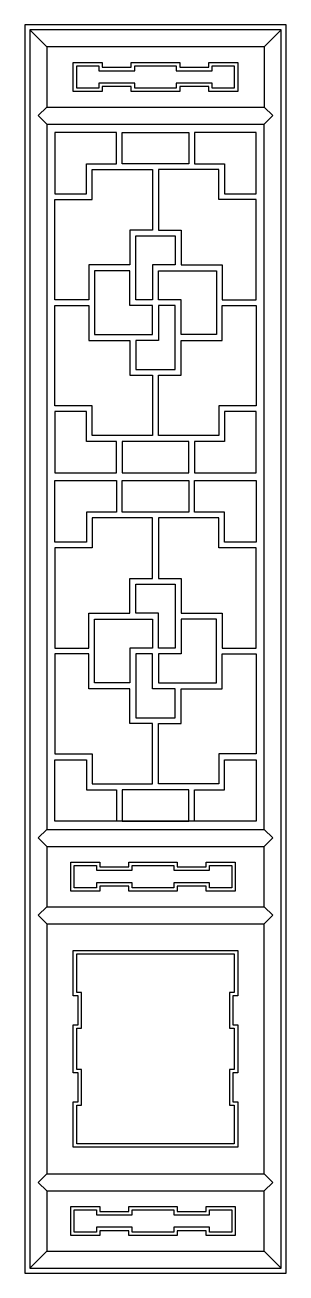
# Model space of a CAD drawing. Header units: metres. Extents: x -3375 to -2835, y -8 to 2572.
import ezdxf

# ---------------------------------------------------------------- set-up
doc = ezdxf.new("R2010")
doc.units = ezdxf.units.M
for name, color, linetype in [('3', 3, 'Continuous'), ('4', 4, 'Continuous'), ('7', 7, 'Continuous')]:
    doc.layers.add(name, color=color, linetype=linetype)

msp = doc.modelspace()

# ---------------------------------------------------------------- linework, layer by layer
at = {"layer": '3'}
for p, q in [((-3364.78, 2562.01), (-3329.78, 2527.01)), ((-2879.78, 2527.01), (-2844.78, 2562.01)), ((-3329.78, 2402.01), (-3347.28, 2384.51)), ((-2879.78, 2402.01), (-2862.28, 2384.51)), ((-3347.28, 2384.51), (-3329.78, 2367.01)), ((-2879.78, 2367.01), (-2862.28, 2384.51)), ((-3347.28, 891.51), (-3329.78, 909.01)), ((-2896.78, 926.01), (-3312.78, 926.01)), ((-2976.78, 926.01), (-3036.78, 926.01)), ((-2879.78, 909.01), (-2862.28, 891.51)), ((-3329.78, 874.01), (-3347.28, 891.51)), ((-2879.78, 874.01), (-2862.28, 891.51)), ((-3347.28, 731.51), (-3329.78, 749.01)), ((-2879.78, 749.01), (-2862.28, 731.51)), ((-3329.78, 714.01), (-3347.28, 731.51)), ((-2879.78, 714.01), (-2862.28, 731.51)), ((-3347.28, 179.51), (-3329.78, 197.01)), ((-2879.78, 197.01), (-2862.28, 179.51)), ((-3329.78, 162.01), (-3347.28, 179.51)), ((-2879.78, 162.01), (-2862.28, 179.51)), ((-3364.78, 2.01), (-3329.78, 37.01)), ((-2879.78, 37.01), (-2844.78, 2.01))]:
    msp.add_line(p, q, dxfattribs=at)
for points in [[(-3364.78, 2.01), (-2844.78, 2.01), (-2844.78, 2562.01), (-3364.78, 2562.01)], [(-3104.78, 2434.51), (-3154.78, 2434.51), (-3154.78, 2444.51), (-3214.78, 2444.51), (-3214.78, 2434.51), (-3274.78, 2434.51), (-3274.78, 2494.51), (-3214.78, 2494.51), (-3214.78, 2484.51), (-3154.78, 2484.51), (-3154.78, 2494.51), (-3104.78, 2494.51), (-3054.78, 2494.51), (-3054.78, 2484.51), (-2994.78, 2484.51), (-2994.78, 2494.51), (-2934.78, 2494.51), (-2934.78, 2434.51), (-2994.78, 2434.51), (-2994.78, 2444.51), (-3054.78, 2444.51), (-3054.78, 2434.51)], [(-3104.78, 2441.51), (-3147.78, 2441.51), (-3147.78, 2451.51), (-3221.78, 2451.51), (-3221.78, 2441.51), (-3267.78, 2441.51), (-3267.78, 2487.51), (-3221.78, 2487.51), (-3221.78, 2477.51), (-3147.78, 2477.51), (-3147.78, 2487.51), (-3061.78, 2487.51), (-3061.78, 2477.51), (-2987.78, 2477.51), (-2987.78, 2487.51), (-2941.78, 2487.51), (-2941.78, 2441.51), (-2987.78, 2441.51), (-2987.78, 2451.51), (-3061.78, 2451.51), (-3061.78, 2441.51)], [(-3247.78, 2285.01), (-3185.78, 2285.01), (-3185.78, 2350.01), (-3312.78, 2350.01), (-3312.78, 2223.01), (-3247.78, 2223.01)], [(-3035.78, 2350.01), (-3035.78, 2285.01), (-3173.78, 2285.01), (-3173.78, 2350.01)], [(-2961.78, 2223.01), (-2896.78, 2223.01), (-2896.78, 2350.01), (-3023.78, 2350.01), (-3023.78, 2285.01), (-2961.78, 2285.01)], [(-3312.78, 2004.01), (-3312.78, 2211.01), (-3235.78, 2211.01), (-3235.78, 2273.01), (-3110.78, 2273.01), (-3110.78, 2148.01), (-3157.78, 2148.01), (-3157.78, 2076.01), (-3242.78, 2076.01), (-3242.78, 2004.01)], [(-2896.78, 2004.01), (-2896.78, 2211.01), (-2973.78, 2211.01), (-2973.78, 2273.01), (-3098.78, 2273.01), (-3098.78, 2148.01), (-3051.78, 2148.01), (-3051.78, 2076.01), (-2966.78, 2076.01), (-2966.78, 2004.01)], [(-3110.78, 2004.01), (-3145.78, 2004.01), (-3145.78, 2136.01), (-3063.78, 2136.01), (-3063.78, 2076.01), (-3110.78, 2076.01)], [(-3157.78, 2064.01), (-3230.78, 2064.01), (-3230.78, 1932.01), (-3110.78, 1932.01), (-3110.78, 1992.01), (-3157.78, 1992.01)], [(-3098.78, 2004.01), (-3098.78, 2064.01), (-2978.78, 2064.01), (-2978.78, 1932.01), (-3051.78, 1932.01), (-3051.78, 2004.01)], [(-3235.78, 1723.01), (-3235.78, 1785.01), (-3312.78, 1785.01), (-3312.78, 1992.01), (-3242.78, 1992.01), (-3242.78, 1920.01), (-3157.78, 1920.01), (-3157.78, 1848.01), (-3110.78, 1848.01), (-3110.78, 1723.01)], [(-3098.78, 1920.01), (-3145.78, 1920.01), (-3145.78, 1860.01), (-3063.78, 1860.01), (-3063.78, 1992.01), (-3098.78, 1992.01)], [(-3098.78, 1848.01), (-3051.78, 1848.01), (-3051.78, 1920.01), (-2966.78, 1920.01), (-2966.78, 1992.01), (-2896.78, 1992.01), (-2896.78, 1785.01), (-2973.78, 1785.01), (-2973.78, 1723.01), (-3098.78, 1723.01)], [(-3247.78, 1711.01), (-3247.78, 1773.01), (-3312.78, 1773.01), (-3312.78, 1646.01), (-3185.78, 1646.01), (-3185.78, 1711.01)], [(-3023.78, 1646.01), (-2896.78, 1646.01), (-2896.78, 1773.01), (-2961.78, 1773.01), (-2961.78, 1711.01), (-3023.78, 1711.01)], [(-3035.78, 1646.01), (-3035.78, 1711.01), (-3173.78, 1711.01), (-3173.78, 1646.01)], [(-3247.78, 1565.01), (-3247.78, 1503.01), (-3312.78, 1503.01), (-3312.78, 1630.01), (-3185.78, 1630.01), (-3185.78, 1565.01)], [(-3035.78, 1630.01), (-3035.78, 1565.01), (-3173.78, 1565.01), (-3173.78, 1630.01)], [(-3023.78, 1630.01), (-2896.78, 1630.01), (-2896.78, 1503.01), (-2961.78, 1503.01), (-2961.78, 1565.01), (-3023.78, 1565.01)], [(-3235.78, 1553.01), (-3235.78, 1491.01), (-3312.78, 1491.01), (-3312.78, 1284.01), (-3242.78, 1284.01), (-3242.78, 1356.01), (-3157.78, 1356.01), (-3157.78, 1428.01), (-3110.78, 1428.01), (-3110.78, 1553.01)], [(-3098.78, 1428.01), (-3051.78, 1428.01), (-3051.78, 1356.01), (-2966.78, 1356.01), (-2966.78, 1284.01), (-2896.78, 1284.01), (-2896.78, 1491.01), (-2973.78, 1491.01), (-2973.78, 1553.01), (-3098.78, 1553.01)], [(-3098.78, 1356.01), (-3145.78, 1356.01), (-3145.78, 1416.01), (-3063.78, 1416.01), (-3063.78, 1284.01), (-3098.78, 1284.01)], [(-3157.78, 1212.01), (-3230.78, 1212.01), (-3230.78, 1344.01), (-3110.78, 1344.01), (-3110.78, 1284.01), (-3157.78, 1284.01)], [(-3098.78, 1272.01), (-3098.78, 1212.01), (-2978.78, 1212.01), (-2978.78, 1344.01), (-3051.78, 1344.01), (-3051.78, 1272.01)], [(-3312.78, 1272.01), (-3312.78, 1065.01), (-3235.78, 1065.01), (-3235.78, 1003.01), (-3110.78, 1003.01), (-3110.78, 1128.01), (-3157.78, 1128.01), (-3157.78, 1200.01), (-3242.78, 1200.01), (-3242.78, 1272.01)], [(-3110.78, 1272.01), (-3145.78, 1272.01), (-3145.78, 1140.01), (-3063.78, 1140.01), (-3063.78, 1200.01), (-3110.78, 1200.01)], [(-2896.78, 1272.01), (-2896.78, 1065.01), (-2973.78, 1065.01), (-2973.78, 1003.01), (-3098.78, 1003.01), (-3098.78, 1128.01), (-3051.78, 1128.01), (-3051.78, 1200.01), (-2966.78, 1200.01), (-2966.78, 1272.01)], [(-3247.78, 991.01), (-3185.78, 991.01), (-3185.78, 926.01), (-3312.78, 926.01), (-3312.78, 1053.01), (-3247.78, 1053.01)], [(-2961.78, 1053.01), (-2896.78, 1053.01), (-2896.78, 926.01), (-3023.78, 926.01), (-3023.78, 991.01), (-2961.78, 991.01)], [(-3035.78, 926.01), (-3035.78, 991.01), (-3173.78, 991.01), (-3173.78, 926.01)], [(-3109.78, 781.51), (-3159.78, 781.51), (-3159.78, 791.51), (-3219.78, 791.51), (-3219.78, 781.51), (-3279.78, 781.51), (-3279.78, 841.51), (-3219.78, 841.51), (-3219.78, 831.51), (-3159.78, 831.51), (-3159.78, 841.51), (-3109.78, 841.51), (-3059.78, 841.51), (-3059.78, 831.51), (-2999.78, 831.51), (-2999.78, 841.51), (-2939.78, 841.51), (-2939.78, 781.51), (-2999.78, 781.51), (-2999.78, 791.51), (-3059.78, 791.51), (-3059.78, 781.51)], [(-3109.78, 788.51), (-3152.78, 788.51), (-3152.78, 798.51), (-3226.78, 798.51), (-3226.78, 788.51), (-3272.78, 788.51), (-3272.78, 834.51), (-3226.78, 834.51), (-3226.78, 824.51), (-3152.78, 824.51), (-3152.78, 834.51), (-3066.78, 834.51), (-3066.78, 824.51), (-2992.78, 824.51), (-2992.78, 834.51), (-2946.78, 834.51), (-2946.78, 788.51), (-2992.78, 788.51), (-2992.78, 798.51), (-3066.78, 798.51), (-3066.78, 788.51)], [(-3274.78, 451.01), (-3274.78, 505.01), (-3264.78, 505.01), (-3264.78, 565.01), (-3274.78, 565.01), (-3274.78, 659.01), (-2934.78, 659.01), (-2934.78, 565.01), (-2944.78, 565.01), (-2944.78, 505.01), (-2934.78, 505.01), (-2934.78, 451.01), (-2934.78, 406.01), (-2944.78, 406.01), (-2944.78, 346.01), (-2934.78, 346.01), (-2934.78, 252.01), (-3274.78, 252.01), (-3274.78, 346.01), (-3264.78, 346.01), (-3264.78, 406.01), (-3274.78, 406.01)], [(-3267.78, 451.01), (-3267.78, 498.01), (-3257.78, 498.01), (-3257.78, 572.01), (-3267.78, 572.01), (-3267.78, 652.01), (-2941.78, 652.01), (-2941.78, 572.01), (-2951.78, 572.01), (-2951.78, 498.01), (-2941.78, 498.01), (-2941.78, 413.01), (-2951.78, 413.01), (-2951.78, 339.01), (-2941.78, 339.01), (-2941.78, 259.01), (-3267.78, 259.01), (-3267.78, 339.01), (-3257.78, 339.01), (-3257.78, 413.01), (-3267.78, 413.01)], [(-3109.78, 69.51), (-3159.78, 69.51), (-3159.78, 79.51), (-3219.78, 79.51), (-3219.78, 69.51), (-3279.78, 69.51), (-3279.78, 129.51), (-3219.78, 129.51), (-3219.78, 119.51), (-3159.78, 119.51), (-3159.78, 129.51), (-3109.78, 129.51), (-3059.78, 129.51), (-3059.78, 119.51), (-2999.78, 119.51), (-2999.78, 129.51), (-2939.78, 129.51), (-2939.78, 69.51), (-2999.78, 69.51), (-2999.78, 79.51), (-3059.78, 79.51), (-3059.78, 69.51)], [(-3109.78, 76.51), (-3152.78, 76.51), (-3152.78, 86.51), (-3226.78, 86.51), (-3226.78, 76.51), (-3272.78, 76.51), (-3272.78, 122.51), (-3226.78, 122.51), (-3226.78, 112.51), (-3152.78, 112.51), (-3152.78, 122.51), (-3066.78, 122.51), (-3066.78, 112.51), (-2992.78, 112.51), (-2992.78, 122.51), (-2946.78, 122.51), (-2946.78, 76.51), (-2992.78, 76.51), (-2992.78, 86.51), (-3066.78, 86.51), (-3066.78, 76.51)]]:
    msp.add_lwpolyline(points, close=True, dxfattribs=at)
at = {"layer": '4'}
msp.add_lwpolyline([(-3374.78, -7.99), (-2834.78, -7.99), (-2834.78, 2572.01), (-3374.78, 2572.01)], close=True, dxfattribs=at)
at = {"layer": '7'}
for p, q in [((-2879.78, 2527.01), (-3329.78, 2527.01)), ((-3329.78, 2527.01), (-3329.78, 2402.01)), ((-2879.78, 2527.01), (-2879.78, 2402.01)), ((-3329.78, 2402.01), (-2879.78, 2402.01)), ((-3329.78, 2367.01), (-3329.78, 909.01)), ((-3329.78, 2367.01), (-2879.78, 2367.01)), ((-2879.78, 909.01), (-2879.78, 2367.01)), ((-3329.78, 909.01), (-2879.78, 909.01)), ((-3329.78, 874.01), (-2879.78, 874.01)), ((-3329.78, 874.01), (-3329.78, 749.01)), ((-2879.78, 749.01), (-2879.78, 874.01)), ((-3329.78, 749.01), (-2879.78, 749.01)), ((-3329.78, 714.01), (-3329.78, 197.01)), ((-3329.78, 714.01), (-2879.78, 714.01)), ((-2879.78, 197.01), (-2879.78, 714.01)), ((-3329.78, 197.01), (-2879.78, 197.01)), ((-3329.78, 162.01), (-2879.78, 162.01)), ((-3329.78, 162.01), (-3329.78, 37.01)), ((-2879.78, 37.01), (-2879.78, 162.01)), ((-3329.78, 37.01), (-2879.78, 37.01))]:
    msp.add_line(p, q, dxfattribs=at)

doc.saveas('drawing.dxf')
